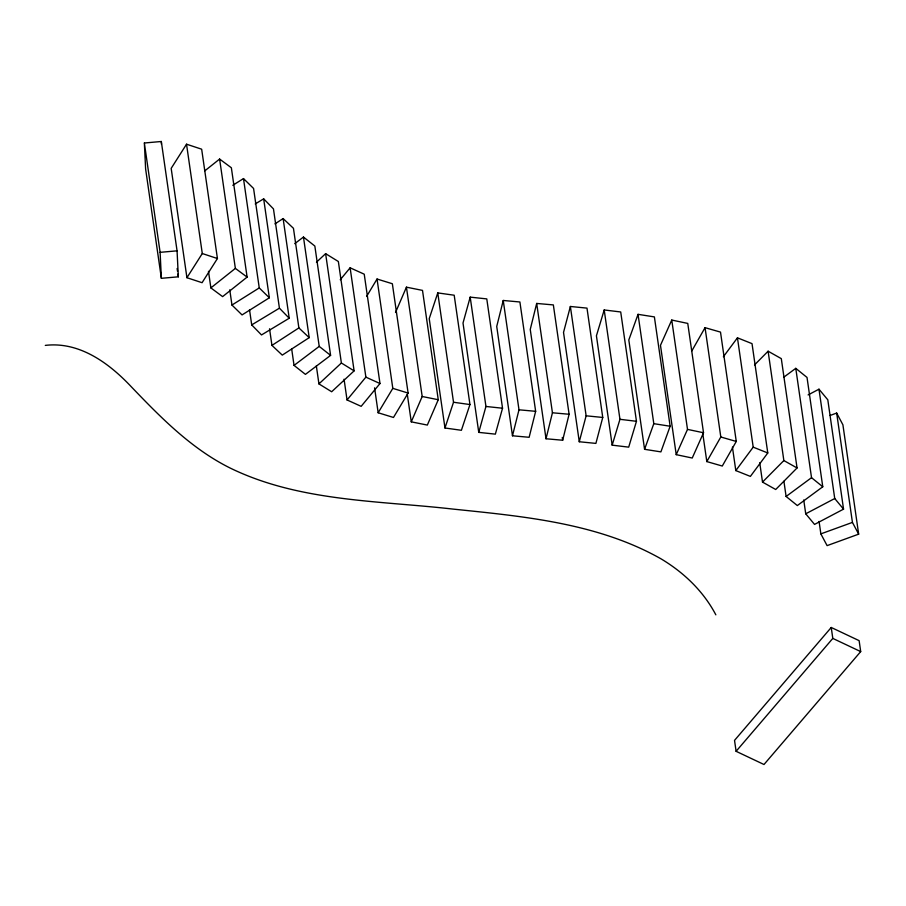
<?xml version="1.0" encoding="UTF-8"?>
<svg xmlns="http://www.w3.org/2000/svg" width="906" height="906" viewBox="0 0 906 906"><rect width="100%" height="100%" fill="white"/><g stroke="black" fill="none" stroke-linecap="round" stroke-linejoin="round"><path stroke-width="1.36" d="M536.68 303.442L530.248 329.433L546.012 438.764L562.671 440.237L569.104 414.257L553.351 304.914L536.68 303.442L552.434 412.785L546.012 438.764M503.238 300.475L496.726 326.454L512.479 435.786L529.138 437.292L535.65 411.313L519.897 301.981L503.238 300.475L518.991 409.806L512.479 435.786M570.372 306.477L563.521 332.423L579.274 441.754L595.899 443.396L602.75 417.451L586.986 308.119L570.372 306.477L586.125 415.809L579.274 441.754M470.191 297.134L463.011 323.046L478.764 432.377L495.356 434.144L502.536 408.232L486.782 298.901L470.191 297.134L485.944 406.466L478.764 432.377M604.2 309.965L596.42 335.809L612.173 445.152L628.696 447.145L636.465 421.301L620.712 311.97L604.2 309.965L619.953 419.308L612.173 445.152M437.768 292.91L429.218 318.652L444.971 427.994L461.392 430.293L469.954 404.552L454.189 295.22L437.768 292.91L453.521 402.253L444.971 427.994M638.039 314.337L628.809 339.976L644.574 449.308L660.904 451.879L670.134 426.239L654.381 316.907L638.039 314.337L653.804 423.668L644.574 449.308M395.514 312.502L406.432 287.168L422.502 290.396L438.255 399.727L427.338 425.073L411.267 421.845L407.281 394.155M411.267 421.845L422.185 396.5L406.432 287.168M671.754 320.045L660.474 345.311L676.227 454.653L692.241 458.028L703.52 432.762L687.756 323.419L671.754 320.045L687.507 429.387L676.227 454.653M691.765 351.018L705.049 327.666L720.508 332.106L736.272 441.449L722.275 466.035L706.816 461.584L702.626 432.524M706.816 461.584L720.802 436.998L705.049 327.666M366.59 296.455L377.043 279.025L392.355 283.737L408.108 393.068L393.476 417.462L378.164 412.762L374.574 387.847M378.164 412.762L392.808 388.357L377.043 279.025M186.534 144.201L171.177 168.369L186.93 277.712L202.072 282.695L217.429 258.527L201.664 149.196L186.534 144.201L202.287 253.533L186.93 277.712M723.362 356.783L737.45 337.825L752.025 343.634L767.778 452.966L750.383 476.397L735.808 470.588L732.422 447.054M735.808 470.588L753.203 447.156L737.45 337.825M340.248 279.75L350.124 267.802L364.235 274.19L379.988 383.532L361.154 406.341L347.043 399.954L344.054 379.195M347.043 399.954L365.877 377.145L350.124 267.802M831.232 627.473L734.528 740.383L736.102 751.312L763.996 764.505L860.7 651.595L859.126 640.655L831.232 627.473L832.807 638.402L736.102 751.312M754.528 364.925L768.107 351.211L781.3 358.629L797.053 467.96L775.706 489.5L762.512 482.094L759.726 462.717M762.512 482.094L783.86 460.554L768.107 351.211M316.443 262.208L325.628 253.657L338.357 261.517L354.11 370.86L331.664 391.754L318.935 383.895L316.341 365.899M318.935 383.895L341.381 363L325.628 253.657M204.699 170.94L219.614 159.06L231.358 167.769L247.112 277.1L222.616 296.613L210.871 287.904L208.482 271.302M210.871 287.904L235.367 268.391L219.614 159.06M294.71 243.669L303.465 237.055L314.846 246.047L330.599 355.379L305.424 374.371L294.042 365.39L291.653 348.776M294.042 365.39L319.218 346.398L303.465 237.055M783.611 377.326L795.774 368.346L807.02 377.44L822.773 486.771L797.337 505.559L786.102 496.465L783.905 481.245M786.102 496.465L811.527 477.677L795.774 368.346M274.926 223.895L283.125 218.573L293.453 228.301L309.206 337.644L282.276 355.118L271.947 345.39L269.546 328.776M271.947 345.39L298.878 327.915L283.125 218.573M232.808 185.288L243.488 178.584L253.578 188.459L269.342 297.791L242.049 314.926L231.959 305.05L229.762 289.829M231.959 305.05L259.252 287.915L243.488 178.584M255.232 203.929L263.669 198.844L273.465 208.901L289.218 318.233L261.506 334.948L251.709 324.892L249.512 309.659M251.709 324.892L279.422 308.176L263.669 198.844M808.107 394.914L818.979 389.195L827.801 399.806L843.554 509.138L814.551 524.415L805.728 513.804L803.735 499.965M805.728 513.804L834.732 498.526L818.979 389.195M830.1 415.458L836.668 413.068L842.908 424.812L858.662 534.155L827.099 545.627L820.859 533.872L819.069 521.414M820.859 533.872L852.433 522.4L836.668 413.068M144.36 143.001L161.313 141.495L177.066 250.837L178.335 276.817L161.37 278.312L145.617 168.98L144.36 143.001L160.113 252.332L161.37 278.312M160.113 252.332L177.066 250.837M45.3 345.39C79.649 341.335 109.241 363.295 131.483 386.964C160.928 417.711 191.404 448.73 229.977 467.949C298.957 501.698 377.995 500.554 452.604 509.047C523.589 516.386 597.767 523 661.063 558.866A195.775 149.094 -8.2 0 1 715.842 614.834M552.434 412.785L569.104 414.257M518.991 409.806L535.65 411.313M586.125 415.809L602.75 417.451M485.944 406.466L502.536 408.232M619.953 419.308L636.465 421.301M453.521 402.253L469.954 404.552M653.804 423.668L670.134 426.239M422.185 396.5L438.255 399.727M687.507 429.387L703.52 432.762M720.802 436.998L736.272 441.449M392.808 388.357L408.108 393.068M202.287 253.533L217.429 258.527M753.203 447.156L767.778 452.966M365.877 377.145L379.988 383.532M832.807 638.402L860.7 651.595M783.86 460.554L797.053 467.96M341.381 363L354.11 370.86M235.367 268.391L247.112 277.1M319.218 346.398L330.599 355.379M811.527 477.677L822.773 486.771M298.878 327.915L309.206 337.644M259.252 287.915L269.342 297.791M279.422 308.176L289.218 318.233M834.732 498.526L843.554 509.138M852.433 522.4L858.662 534.155M562.275 437.473L562.671 440.237M177.134 268.504L177.531 271.279M177.938 274.042L178.335 276.817M161.313 141.495L161.449 144.235"/></g></svg>
